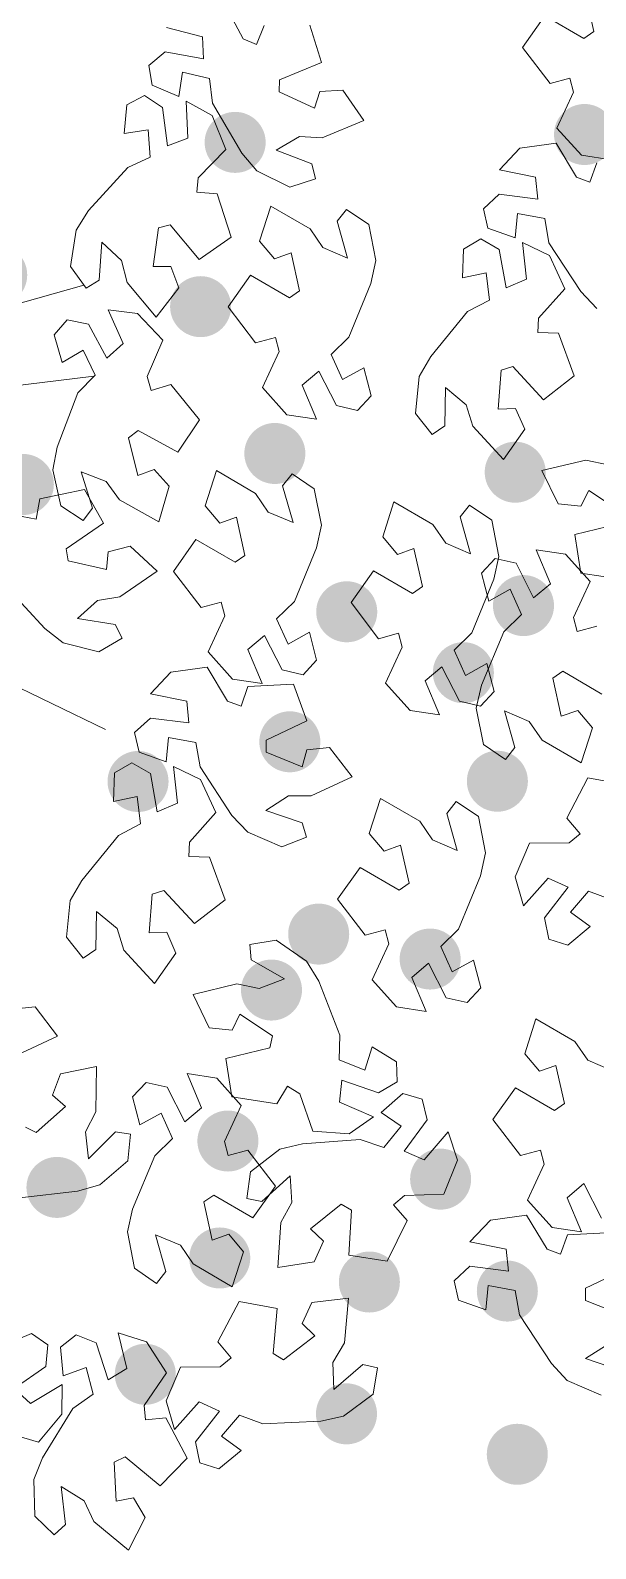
# Model space of a CAD drawing. Header units: millimetres. Extents: x 935 to 13922, y 3203 to 7816.
# Drawn here: x 4662.7 to 4706.5, y 5861.3 to 5978.7 of the extents above; entities that cross this region are included whole.
import ezdxf

# ---------------------------------------------------------------- set-up
doc = ezdxf.new("R2010")
doc.units = ezdxf.units.MM
doc.layers.add('ALBERI frutti - Fruit', color=7, linetype='Continuous', lineweight=5, true_color=0xfd8930)
doc.layers.add('Albero_tronco', color=7, linetype='Continuous', lineweight=5, true_color=0x846648)
doc.layers.add('ALBERO - TREE', color=96, linetype='Continuous', lineweight=5)

msp = doc.modelspace()

# ---------------------------------------------------------------- hatches: boundary and pattern name
at = {"layer": 'ALBERI frutti - Fruit', "lineweight": 30}
h = msp.add_hatch(color=256, dxfattribs=at)
h.dxf.hatch_style = 1
edge = h.paths.add_edge_path()
edge.add_arc((4645, 5924.49), 2.36, 0, 360)
edge = h.paths.add_edge_path()
edge.add_arc((4635.06, 5924.64), 2.36, 0, 360)
edge = h.paths.add_edge_path()
edge.add_arc((4648.32, 5908.06), 2.36, 0, 360)
edge = h.paths.add_edge_path()
edge.add_arc((4649.84, 5897.27), 2.36, 0, 360)
edge = h.paths.add_edge_path()
edge.add_arc((4681.39, 5904.47), 2.36, 0, 360)
edge = h.paths.add_edge_path()
edge.add_arc((4685.04, 5908.8), 2.36, 0, 360)
edge = h.paths.add_edge_path()
edge.add_arc((4664.8, 5889.2), 2.36, 0, 360)
edge = h.paths.add_edge_path()
edge.add_arc((4671.63, 5874.74), 2.36, 0, 360)
edge = h.paths.add_edge_path()
edge.add_arc((4677.39, 5883.74), 2.36, 0, 360)
edge = h.paths.add_edge_path()
edge.add_arc((4678.02, 5892.79), 2.36, 0, 360)
edge = h.paths.add_edge_path()
edge.add_arc((4724.92, 5903.3), 2.36, 0, 360)
edge = h.paths.add_edge_path()
edge.add_arc((4730.97, 5891.45), 2.36, 0, 360)
edge = h.paths.add_edge_path()
edge.add_arc((4735.95, 5900.62), 2.36, 0, 360)
edge = h.paths.add_edge_path()
edge.add_arc((4736.78, 5909.34), 2.36, 0, 360)
edge = h.paths.add_edge_path()
edge.add_arc((4725.78, 5910.94), 2.36, 0, 360)
edge = h.paths.add_edge_path()
edge.add_arc((4743.22, 5919), 2.36, 0, 360)
edge = h.paths.add_edge_path()
edge.add_arc((4728.75, 5920.82), 2.36, 0, 360)
edge = h.paths.add_edge_path()
edge.add_arc((4715.99, 5919.3), 2.36, 0, 360)
edge = h.paths.add_edge_path()
edge.add_arc((4696.23, 5929.03), 2.36, 0, 360)
edge = h.paths.add_edge_path()
edge.add_arc((4700.88, 5934.22), 2.36, 0, 360)
edge = h.paths.add_edge_path()
edge.add_arc((4726.07, 5944.36), 2.36, 0, 360)
edge = h.paths.add_edge_path()
edge.add_arc((4733.46, 5954.62), 2.36, 0, 360)
edge = h.paths.add_edge_path()
edge.add_arc((4725.69, 5948.77), 2.36, 0, 360)
edge = h.paths.add_edge_path()
edge.add_arc((4712.45, 5950.04), 2.36, 0, 360)
edge = h.paths.add_edge_path()
edge.add_arc((4705.6, 5970.67), 2.36, 0, 360)
edge = h.paths.add_edge_path()
edge.add_arc((4709.91, 5967.3), 2.36, 0, 360)
edge = h.paths.add_edge_path()
edge.add_arc((4716.04, 5961.09), 2.36, 0, 360)
edge = h.paths.add_edge_path()
edge.add_arc((4727.04, 5962.61), 2.36, 0, 360)
edge = h.paths.add_edge_path()
edge.add_arc((4675.91, 5957.35), 2.36, 0, 360)
edge = h.paths.add_edge_path()
edge.add_arc((4681.65, 5945.99), 2.36, 0, 360)
edge = h.paths.add_edge_path()
edge.add_arc((4687.21, 5933.74), 2.36, 0, 360)
edge = h.paths.add_edge_path()
edge.add_arc((4700.24, 5944.54), 2.36, 0, 360)
edge = h.paths.add_edge_path()
edge.add_arc((4671.07, 5920.61), 2.36, 0, 360)
edge = h.paths.add_edge_path()
edge.add_arc((4682.81, 5923.68), 2.36, 0, 360)
edge = h.paths.add_edge_path()
edge.add_arc((4693.66, 5906.87), 2.36, 0, 360)
edge = h.paths.add_edge_path()
edge.add_arc((4694.47, 5889.84), 2.36, 0, 360)
edge = h.paths.add_edge_path()
edge.add_arc((4699.63, 5881.18), 2.36, 0, 360)
edge = h.paths.add_edge_path()
edge.add_arc((4712.89, 5878.28), 2.36, 0, 360)
edge = h.paths.add_edge_path()
edge.add_arc((4700.4, 5868.55), 2.36, 0, 360)
edge = h.paths.add_edge_path()
edge.add_arc((4688.96, 5881.88), 2.36, 0, 360)
edge = h.paths.add_edge_path()
edge.add_arc((4687.19, 5871.68), 2.36, 0, 360)
edge = h.paths.add_edge_path()
edge.add_arc((4656.84, 5919.02), 2.36, 0, 360)
edge = h.paths.add_edge_path()
edge.add_arc((4698.86, 5920.63), 2.36, 0, 360)
edge = h.paths.add_edge_path()
edge.add_arc((4715.44, 5907.12), 2.36, 0, 360)
edge = h.paths.add_edge_path()
edge.add_arc((4645.83, 5953.19), 2.36, 0, 360)
edge = h.paths.add_edge_path()
edge.add_arc((4640.29, 5945.9), 2.36, 0, 360)
edge = h.paths.add_edge_path()
edge.add_arc((4662.2, 5943.59), 2.36, 0, 360)
edge = h.paths.add_edge_path()
edge.add_arc((4660.14, 5959.8), 2.36, 0, 360)
edge = h.paths.add_edge_path()
edge.add_arc((4678.58, 5970.06), 2.36, 0, 360)
edge = h.paths.add_edge_path()
edge.add_arc((4642.43, 5892.75), 2.36, 0, 360)

# ---------------------------------------------------------------- linework, layer by layer
at = {"layer": 'ALBERO - TREE', "lineweight": 9}
for points in [[(4707.65, 5968.71), (4705.37, 5969.06), (4703.47, 5971.16), (4704.75, 5973.95), (4704.47, 5975.03), (4702.93, 5974.62), (4702.93, 5974.62), (4700.8, 5977.41), (4702.53, 5979.86), (4705.55, 5978.11), (4706.33, 5978.64), (4705.67, 5981.59), (4704.39, 5981.14), (4703.25, 5982.48), (4704.12, 5985.2), (4707.14, 5983.44)], [(4677.76, 5980.77), (4679.2, 5978.07), (4680.23, 5977.64), (4680.83, 5979.11)], [(4684.35, 5979.12), (4685.25, 5976.25), (4682.02, 5974.91), (4681.98, 5973.97), (4684.72, 5972.7), (4685.14, 5974), (4686.9, 5974.09), (4688.53, 5971.75), (4685.3, 5970.42), (4683.55, 5970.51), (4681.74, 5969.47), (4684.5, 5968.39), (4684.79, 5967.24), (4682.82, 5966.59), (4680.25, 5967.85), (4679.1, 5969.23), (4676.83, 5973.1), (4676.59, 5975), (4674.5, 5975.49), (4674.23, 5973.62), (4672.17, 5974.48), (4671.9, 5976), (4673.18, 5977.06), (4673.18, 5977.06), (4676.14, 5976.53), (4676.05, 5978.23), (4673.28, 5978.94)], [(4706.54, 5957.21), (4705.31, 5958.53), (4702.85, 5962.28), (4702.52, 5964.17), (4700.41, 5964.55), (4700.24, 5962.67), (4698.13, 5963.42), (4697.79, 5964.93), (4699.01, 5966.05), (4699.01, 5966.05), (4701.99, 5965.67), (4701.82, 5967.36), (4699.02, 5967.93), (4700.6, 5969.62), (4703.4, 5969.99), (4704.98, 5967.36), (4706.02, 5966.98), (4706.55, 5968.48)], [(4708.45, 5941.46), (4705.93, 5943.13), (4705.32, 5941.92), (4703.56, 5942.1), (4702.31, 5944.66), (4705.71, 5945.48), (4707.43, 5945.12)], [(4662.1, 5941.1), (4663.2, 5940.9), (4663.48, 5942.47), (4663.48, 5942.47), (4666.92, 5943.21), (4668.4, 5940.59), (4665.52, 5938.61), (4665.67, 5937.68), (4668.62, 5937.01), (4668.76, 5938.37), (4670.46, 5938.83), (4672.55, 5936.88), (4669.67, 5934.9), (4667.94, 5934.62), (4666.39, 5933.23), (4669.31, 5932.75), (4669.83, 5931.69), (4668.05, 5930.64), (4665.27, 5931.34), (4663.85, 5932.44), (4660.82, 5935.75)], [(4708.78, 5936.2), (4705.31, 5936.74), (4704.86, 5939.71), (4708.25, 5940.54)], [(4706.94, 5927.37), (4703.93, 5929.14), (4703.15, 5928.61), (4703.79, 5925.66), (4705.08, 5926.11), (4706.22, 5924.76), (4705.33, 5922.05), (4702.32, 5923.81), (4701.33, 5925.26), (4699.42, 5926.08), (4700.22, 5923.23), (4699.48, 5922.31), (4697.78, 5923.48), (4697.23, 5926.29), (4697.63, 5928.05), (4699.35, 5932.19), (4700.72, 5933.53), (4699.85, 5935.48), (4698.2, 5934.57), (4697.63, 5936.73), (4698.68, 5937.87), (4700.3, 5937.49), (4700.3, 5937.49), (4701.66, 5934.81), (4702.97, 5935.9), (4701.86, 5938.54), (4704.14, 5938.19), (4706.03, 5936.08), (4704.74, 5933.29), (4705.02, 5932.21), (4706.56, 5932.62)], [(4707.7, 5911.44), (4705.9, 5912.11), (4704.51, 5910.49), (4706.04, 5909.38), (4704.32, 5907.95), (4702.85, 5908.42), (4702.5, 5910.05), (4702.5, 5910.05), (4704.34, 5912.42), (4702.8, 5913.13), (4700.88, 5911), (4700.23, 5913.22), (4701.34, 5915.83), (4704.4, 5915.85), (4705.26, 5916.56), (4704.23, 5917.78), (4704.23, 5917.78), (4705.86, 5920.89), (4708.82, 5920.36)], [(4661.35, 5902.99), (4663.11, 5903.17), (4664.85, 5900.91), (4661.7, 5899.42)], [(4706.92, 5886.83), (4705.55, 5889.49), (4704.26, 5888.4), (4705.37, 5885.76), (4703.09, 5886.11), (4701.2, 5888.22), (4702.48, 5891), (4702.19, 5892.08), (4700.65, 5891.67), (4700.65, 5891.67), (4698.52, 5894.46), (4700.25, 5896.91), (4703.27, 5895.16), (4704.05, 5895.69), (4703.39, 5898.64), (4702.11, 5898.19), (4700.97, 5899.53), (4701.84, 5902.25), (4704.86, 5900.49), (4705.85, 5899.04), (4707.77, 5898.23)], [(4662.36, 5893.87), (4663.2, 5893.45), (4665.47, 5895.45), (4664.45, 5896.35), (4665.07, 5898), (4667.87, 5898.55), (4667.8, 5895.06), (4667.01, 5893.49), (4667.23, 5891.42), (4669.32, 5893.51), (4670.49, 5893.31), (4670.29, 5891.25), (4668.11, 5889.41), (4666.38, 5888.9), (4661.92, 5888.39)], [(4706.89, 5873.13), (4704.26, 5874.26), (4703.04, 5875.58), (4700.58, 5879.33), (4700.24, 5881.22), (4698.14, 5881.6), (4697.96, 5879.72), (4695.86, 5880.47), (4695.51, 5881.98), (4696.74, 5883.1), (4696.74, 5883.1), (4699.71, 5882.72), (4699.54, 5884.41), (4696.74, 5884.98), (4698.32, 5886.67), (4701.12, 5887.04), (4702.7, 5884.41), (4703.75, 5884.03), (4704.28, 5885.54), (4704.28, 5885.54), (4707.79, 5885.72)], [(4708.83, 5882.9), (4705.68, 5881.4), (4705.67, 5880.46), (4708.48, 5879.33)], [(4660.76, 5877.03), (4662.82, 5877.89), (4664.09, 5877.01), (4663.94, 5875.35), (4663.94, 5875.35), (4661.49, 5873.63), (4662.75, 5872.49), (4665.21, 5873.96), (4665.18, 5871.65), (4663.36, 5869.49), (4660.42, 5870.37)], [(4707.42, 5877.08), (4705.67, 5875.95), (4708.47, 5875.01)]]:
    msp.add_lwpolyline(points, dxfattribs=at)
for points in [[(4665.85, 5960.45), (4666.29, 5963.28), (4667.25, 5964.79), (4670.27, 5968.11), (4672.01, 5968.91), (4671.86, 5971.04), (4669.99, 5970.74), (4670.2, 5972.97), (4671.57, 5973.68), (4672.96, 5972.77), (4672.96, 5972.77), (4673.34, 5969.79), (4674.93, 5970.38), (4674.78, 5973.24), (4676.81, 5972.13), (4677.87, 5969.51), (4675.72, 5967.33), (4675.62, 5966.22), (4677.2, 5966.08), (4677.2, 5966.08), (4678.26, 5962.73), (4675.79, 5961.01), (4673.55, 5963.69), (4672.64, 5963.46), (4672.25, 5960.46), (4673.61, 5960.45), (4674.22, 5958.8), (4672.47, 5956.54), (4670.24, 5959.22), (4669.8, 5960.92), (4668.27, 5962.34), (4668.06, 5959.39), (4667.06, 5958.77)], [(4688.91, 5963.71), (4689.47, 5960.91), (4689.07, 5959.15), (4687.37, 5955), (4686, 5953.66), (4686.88, 5951.71), (4688.53, 5952.62), (4689.1, 5950.46), (4688.05, 5949.32), (4686.43, 5949.7), (4686.43, 5949.7), (4685.06, 5952.37), (4683.76, 5951.28), (4684.88, 5948.64), (4682.59, 5948.99), (4680.7, 5951.09), (4681.98, 5953.88), (4681.7, 5954.96), (4680.16, 5954.54), (4680.16, 5954.54), (4678.03, 5957.33), (4679.76, 5959.79), (4682.78, 5958.04), (4683.56, 5958.57), (4682.9, 5961.52), (4681.62, 5961.06), (4680.47, 5962.41), (4681.35, 5965.12), (4684.37, 5963.37), (4685.36, 5961.92), (4687.28, 5961.11), (4686.47, 5963.96), (4687.2, 5964.88)], [(4692.53, 5949.09), (4692.82, 5951.94), (4693.71, 5953.5), (4696.56, 5956.97), (4698.26, 5957.85), (4697.99, 5959.97), (4696.15, 5959.58), (4696.24, 5961.81), (4697.57, 5962.59), (4699.01, 5961.76), (4699.01, 5961.76), (4699.54, 5958.8), (4701.1, 5959.47), (4700.81, 5962.31), (4702.89, 5961.31), (4704.08, 5958.74), (4702.04, 5956.46), (4701.99, 5955.34), (4703.58, 5955.29), (4703.58, 5955.29), (4704.8, 5951.99), (4702.43, 5950.15), (4700.05, 5952.72), (4699.15, 5952.44), (4698.91, 5949.43), (4700.27, 5949.48), (4700.97, 5947.86), (4699.34, 5945.52), (4696.97, 5948.09), (4696.45, 5949.76), (4694.85, 5951.1), (4694.79, 5948.14), (4693.81, 5947.47)], [(4665.1, 5941.93), (4664.47, 5944.73), (4664.82, 5946.49), (4666.42, 5950.68), (4667.75, 5952.06), (4666.83, 5953.99), (4665.2, 5953.03), (4664.58, 5955.18), (4665.59, 5956.34), (4667.23, 5956), (4667.23, 5956), (4668.66, 5953.37), (4669.93, 5954.5), (4668.75, 5957.1), (4671.04, 5956.81), (4672.99, 5954.75), (4671.78, 5951.94), (4672.09, 5950.87), (4673.61, 5951.32), (4673.61, 5951.32), (4675.82, 5948.58), (4674.15, 5946.08), (4671.08, 5947.76), (4670.32, 5947.21), (4671.05, 5944.28), (4672.32, 5944.76), (4673.49, 5943.45), (4672.69, 5940.71), (4669.63, 5942.39), (4668.6, 5943.82), (4666.66, 5944.58), (4667.54, 5941.75), (4666.83, 5940.81)], [(4684.7, 5943.25), (4685.25, 5940.44), (4684.86, 5938.69), (4683.16, 5934.54), (4681.79, 5933.19), (4682.67, 5931.24), (4684.32, 5932.16), (4684.88, 5930), (4683.84, 5928.86), (4682.22, 5929.24), (4682.22, 5929.24), (4680.85, 5931.91), (4679.55, 5930.81), (4680.67, 5928.18), (4678.38, 5928.53), (4676.49, 5930.63), (4677.77, 5933.42), (4677.49, 5934.49), (4675.95, 5934.08), (4675.95, 5934.08), (4673.81, 5936.87), (4675.54, 5939.33), (4678.57, 5937.57), (4679.34, 5938.1), (4678.69, 5941.05), (4677.4, 5940.6), (4676.26, 5941.94), (4677.13, 5944.66), (4680.15, 5942.9), (4681.14, 5941.46), (4683.06, 5940.65), (4682.25, 5943.49), (4682.99, 5944.42)], [(4698.42, 5940.83), (4698.98, 5938.03), (4698.58, 5936.27), (4696.88, 5932.12), (4695.52, 5930.78), (4696.39, 5928.82), (4698.04, 5929.74), (4698.61, 5927.58), (4697.56, 5926.44), (4695.94, 5926.82), (4695.94, 5926.82), (4694.57, 5929.49), (4693.27, 5928.39), (4694.39, 5925.76), (4692.11, 5926.11), (4690.21, 5928.21), (4691.49, 5931), (4691.21, 5932.08), (4689.67, 5931.66), (4689.67, 5931.66), (4687.54, 5934.45), (4689.27, 5936.91), (4692.29, 5935.16), (4693.07, 5935.69), (4692.41, 5938.64), (4691.13, 5938.18), (4689.99, 5939.53), (4690.86, 5942.24), (4693.88, 5940.49), (4694.87, 5939.04), (4696.79, 5938.23), (4695.98, 5941.08), (4696.71, 5942)], [(4682.18, 5915.55), (4679.55, 5916.68), (4678.33, 5917.99), (4675.87, 5921.74), (4675.53, 5923.63), (4673.43, 5924.01), (4673.25, 5922.13), (4671.15, 5922.89), (4670.8, 5924.39), (4672.03, 5925.51), (4672.03, 5925.51), (4675.01, 5925.14), (4674.84, 5926.83), (4672.03, 5927.39), (4673.61, 5929.08), (4676.42, 5929.45), (4677.99, 5926.82), (4679.04, 5926.44), (4679.57, 5927.95), (4679.57, 5927.95), (4683.08, 5928.13), (4684.13, 5925.31), (4680.97, 5923.81), (4680.97, 5922.87), (4683.77, 5921.74), (4684.12, 5923.06), (4685.88, 5923.24), (4687.62, 5920.98), (4684.47, 5919.49), (4682.71, 5919.49), (4680.96, 5918.36), (4683.76, 5917.42), (4684.11, 5916.29)], [(4665.54, 5908.56), (4665.83, 5911.4), (4666.73, 5912.96), (4669.57, 5916.43), (4671.27, 5917.32), (4671.01, 5919.44), (4669.16, 5919.05), (4669.26, 5921.28), (4670.59, 5922.06), (4672.03, 5921.22), (4672.03, 5921.22), (4672.55, 5918.27), (4674.12, 5918.93), (4673.82, 5921.78), (4675.9, 5920.77), (4677.09, 5918.21), (4675.05, 5915.92), (4675.01, 5914.81), (4676.6, 5914.75), (4676.6, 5914.75), (4677.82, 5911.46), (4675.44, 5909.62), (4673.07, 5912.18), (4672.17, 5911.9), (4671.93, 5908.89), (4673.29, 5908.95), (4673.99, 5907.33), (4672.35, 5904.99), (4669.98, 5907.55), (4669.46, 5909.23), (4667.86, 5910.56), (4667.8, 5907.61), (4666.83, 5906.94)], [(4697.39, 5917.89), (4697.94, 5915.08), (4697.55, 5913.32), (4695.85, 5909.17), (4694.48, 5907.83), (4695.36, 5905.88), (4697.01, 5906.79), (4697.58, 5904.63), (4696.53, 5903.5), (4694.91, 5903.87), (4694.91, 5903.87), (4693.54, 5906.54), (4692.24, 5905.45), (4693.36, 5902.81), (4691.07, 5903.16), (4689.18, 5905.26), (4690.46, 5908.05), (4690.18, 5909.13), (4688.64, 5908.71), (4688.64, 5908.71), (4686.5, 5911.51), (4688.24, 5913.96), (4691.26, 5912.21), (4692.03, 5912.74), (4691.38, 5915.69), (4690.1, 5915.23), (4688.95, 5916.58), (4689.83, 5919.3), (4692.85, 5917.54), (4693.84, 5916.09), (4695.76, 5915.28), (4694.95, 5918.13), (4695.68, 5919.05)], [(4681.76, 5908.34), (4684.11, 5906.7), (4685.04, 5905.16), (4686.68, 5900.99), (4686.63, 5899.07), (4688.61, 5898.27), (4689.17, 5900.07), (4691.07, 5898.91), (4691.11, 5897.36), (4689.67, 5896.51), (4689.67, 5896.51), (4686.84, 5897.49), (4686.66, 5895.8), (4689.29, 5894.67), (4687.4, 5893.34), (4684.58, 5893.55), (4683.57, 5896.45), (4682.62, 5897.03), (4681.8, 5895.67), (4681.8, 5895.67), (4678.32, 5896.2), (4677.87, 5899.17), (4681.27, 5900), (4681.46, 5900.92), (4678.95, 5902.6), (4678.34, 5901.38), (4676.58, 5901.56), (4675.33, 5904.13), (4678.72, 5904.95), (4680.44, 5904.59), (4682.39, 5905.33), (4679.83, 5906.82), (4679.72, 5908)], [(4670.79, 5882.95), (4670.25, 5885.76), (4670.64, 5887.51), (4672.36, 5891.65), (4673.73, 5892.99), (4672.86, 5894.95), (4671.21, 5894.04), (4670.65, 5896.2), (4671.7, 5897.33), (4673.32, 5896.95), (4673.32, 5896.95), (4674.68, 5894.28), (4675.98, 5895.37), (4674.87, 5898.01), (4677.16, 5897.65), (4679.04, 5895.54), (4677.75, 5892.76), (4678.03, 5891.68), (4679.57, 5892.09), (4679.57, 5892.09), (4681.7, 5889.29), (4679.96, 5886.84), (4676.94, 5888.6), (4676.16, 5888.08), (4676.81, 5885.12), (4678.09, 5885.57), (4679.23, 5884.22), (4678.35, 5881.51), (4675.34, 5883.28), (4674.35, 5884.73), (4672.43, 5885.54), (4673.23, 5882.7), (4672.5, 5881.77)], [(4679.77, 5890.4), (4682.04, 5892.15), (4683.79, 5892.58), (4688.26, 5892.9), (4690.07, 5892.28), (4691.43, 5893.93), (4689.87, 5895), (4691.55, 5896.47), (4693.04, 5896.04), (4693.42, 5894.42), (4693.42, 5894.42), (4691.64, 5892.01), (4693.2, 5891.33), (4695.06, 5893.51), (4695.77, 5891.3), (4694.73, 5888.67), (4691.67, 5888.58), (4690.83, 5887.84), (4691.88, 5886.65), (4691.88, 5886.65), (4690.33, 5883.5), (4687.36, 5883.95), (4687.59, 5887.44), (4686.77, 5887.9), (4684.42, 5886), (4685.4, 5885.05), (4684.7, 5883.43), (4681.88, 5883), (4682.11, 5886.49), (4682.96, 5888.02), (4682.83, 5890.1), (4680.65, 5888.11), (4679.49, 5888.35)], [(4689.26, 5873.2), (4686.95, 5871.5), (4685.2, 5871.12), (4680.72, 5870.9), (4678.92, 5871.57), (4677.52, 5869.95), (4679.05, 5868.85), (4677.33, 5867.42), (4675.86, 5867.88), (4675.52, 5869.51), (4675.52, 5869.51), (4677.36, 5871.88), (4675.81, 5872.6), (4673.9, 5870.47), (4673.25, 5872.69), (4674.35, 5875.29), (4677.42, 5875.31), (4678.28, 5876.02), (4677.25, 5877.24), (4677.25, 5877.24), (4678.88, 5880.36), (4681.83, 5879.83), (4681.52, 5876.35), (4682.33, 5875.87), (4684.73, 5877.71), (4683.77, 5878.68), (4684.51, 5880.29), (4687.34, 5880.64), (4687.03, 5877.17), (4686.13, 5875.66), (4686.21, 5873.57), (4688.45, 5875.51), (4689.6, 5875.24)], [(4663.1, 5863.75), (4663.01, 5866.61), (4663.68, 5868.28), (4666.04, 5872.09), (4667.61, 5873.2), (4667.06, 5875.26), (4665.29, 5874.63), (4665.08, 5876.85), (4666.29, 5877.8), (4667.83, 5877.17), (4667.83, 5877.17), (4668.75, 5874.31), (4670.21, 5875.18), (4669.54, 5877.96), (4671.73, 5877.24), (4673.26, 5874.86), (4671.54, 5872.32), (4671.64, 5871.21), (4673.23, 5871.37), (4673.23, 5871.37), (4674.88, 5868.26), (4672.77, 5866.12), (4670.07, 5868.35), (4669.22, 5867.95), (4669.38, 5864.93), (4670.72, 5865.17), (4671.63, 5863.66), (4670.33, 5861.12), (4667.64, 5863.35), (4666.9, 5864.94), (4665.13, 5866.05), (4665.47, 5863.11), (4664.59, 5862.32)]]:
    msp.add_lwpolyline(points, close=True, dxfattribs=at)
at = {"layer": 'Albero_tronco', "lineweight": 9}
msp.add_line((4633.01, 5941.9), (4668.56, 5924.62), dxfattribs=at)
for points in [[(4594.75, 5938.27), (4628.56, 5949.78), (4633.84, 5952.17), (4641.31, 5951.8), (4666.88, 5959.02)], [(4667.65, 5951.96), (4639.42, 5948.52), (4633.01, 5941.9), (4627, 5944.96), (4617.42, 5940.07), (4610.28, 5938.89), (4596.1, 5934.79)]]:
    msp.add_lwpolyline(points, dxfattribs=at)

doc.saveas('drawing.dxf')
